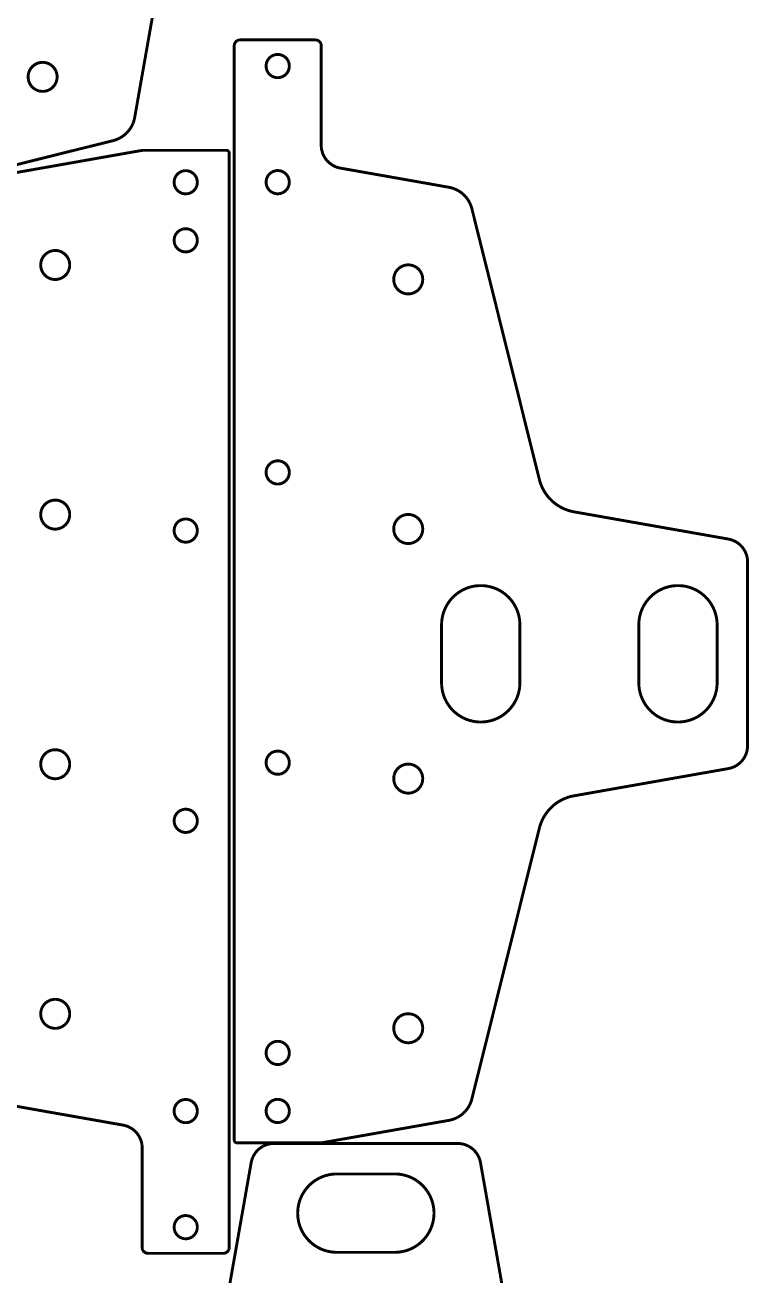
# Model space of a CAD drawing. Extents: x 0 to 1251, y 0 to 2501.
# Drawn here: x 932.8 to 1182.4, y 1010.9 to 1441.6 of the extents above; entities that cross this region are included whole.
import ezdxf

# ---------------------------------------------------------------- set-up
doc = ezdxf.new("R2010")
doc.units = 0
doc.layers.get('0').update_dxf_attribs({"linetype": 'CONTINUOUS'})

msp = doc.modelspace()

# ---------------------------------------------------------------- linework, layer by layer
at = {"color": 0, "const_width": 1}
for points in [[(977.21, 1447.11), (970.618, 1409.72), (970.587, 1409.54), (970.468, 1409.01), (970.267, 1408.33), (970.017, 1407.65), (969.719, 1407), (969.376, 1406.38), (968.989, 1405.76), (968.558, 1405.19), (968.207, 1404.78), (968.085, 1404.64), (967.961, 1404.51), (967.572, 1404.13), (967.026, 1403.67), (966.451, 1403.24), (965.846, 1402.85), (965.215, 1402.5), (964.561, 1402.21), (963.885, 1401.96), (963.365, 1401.81), (963.19, 1401.76), (869.939, 1378.51)], [(1004.95, 1434.44), (1004.95, 1434.5), (1004.96, 1434.65), (1004.99, 1434.85), (1005.04, 1435.04), (1005.1, 1435.22), (1005.19, 1435.4), (1005.29, 1435.56), (1005.4, 1435.72), (1005.53, 1435.86), (1005.68, 1435.99), (1005.83, 1436.1), (1005.99, 1436.21), (1006.17, 1436.29), (1006.35, 1436.35), (1006.54, 1436.4), (1006.74, 1436.43), (1006.9, 1436.44), (1006.95, 1436.44), (1032.95, 1436.44), (1033, 1436.44), (1033.14, 1436.43), (1033.34, 1436.4), (1033.53, 1436.36), (1033.71, 1436.29), (1033.89, 1436.21), (1034.06, 1436.11), (1034.21, 1435.99), (1034.33, 1435.89), (1034.36, 1435.86), (1034.4, 1435.82), (1034.49, 1435.71), (1034.61, 1435.56), (1034.71, 1435.39), (1034.79, 1435.21), (1034.86, 1435.03), (1034.91, 1434.83), (1034.94, 1434.64), (1034.95, 1434.49), (1034.95, 1434.44), (1034.93, 1400.15), (1034.93, 1399.99), (1034.96, 1399.46), (1035.05, 1398.76), (1035.21, 1398.08), (1035.41, 1397.42), (1035.68, 1396.78), (1036, 1396.17), (1036.38, 1395.57), (1036.69, 1395.15), (1036.8, 1395.01), (1036.92, 1394.88), (1037.28, 1394.5), (1037.79, 1394.03), (1038.35, 1393.6), (1038.93, 1393.22), (1039.55, 1392.9), (1040.19, 1392.64), (1040.86, 1392.43), (1041.37, 1392.31), (1041.54, 1392.28), (1078.93, 1385.69), (1079.1, 1385.65), (1079.63, 1385.53), (1080.32, 1385.33), (1081, 1385.08), (1081.65, 1384.79), (1082.28, 1384.44), (1082.89, 1384.06), (1083.46, 1383.63), (1083.88, 1383.27), (1084.01, 1383.15), (1084.14, 1383.03), (1084.52, 1382.64), (1084.99, 1382.09), (1085.42, 1381.52), (1085.8, 1380.91), (1086.15, 1380.28), (1086.44, 1379.63), (1086.69, 1378.95), (1086.85, 1378.43), (1086.89, 1378.26), (1110.14, 1285.01), (1110.18, 1284.87), (1110.28, 1284.48), (1110.44, 1283.96), (1110.62, 1283.45), (1110.82, 1282.95), (1111.03, 1282.45), (1111.26, 1281.97), (1111.51, 1281.49), (1111.77, 1281.02), (1112.05, 1280.56), (1112.35, 1280.11), (1112.67, 1279.68), (1112.99, 1279.25), (1113.34, 1278.83), (1113.7, 1278.43), (1114.08, 1278.04), (1114.37, 1277.76), (1114.47, 1277.66), (1114.57, 1277.57), (1114.87, 1277.3), (1115.29, 1276.95), (1115.71, 1276.62), (1116.15, 1276.31), (1116.6, 1276.01), (1117.06, 1275.73), (1117.53, 1275.46), (1118, 1275.21), (1118.49, 1274.98), (1118.98, 1274.77), (1119.48, 1274.57), (1119.99, 1274.39), (1120.51, 1274.23), (1121.03, 1274.09), (1121.56, 1273.97), (1121.96, 1273.89), (1122.09, 1273.86), (1175.32, 1264.48), (1175.49, 1264.45), (1176.01, 1264.32), (1176.67, 1264.11), (1177.31, 1263.85), (1177.93, 1263.53), (1178.52, 1263.15), (1179.07, 1262.73), (1179.58, 1262.26), (1179.95, 1261.88), (1180.06, 1261.74), (1180.17, 1261.61), (1180.49, 1261.18), (1180.86, 1260.59), (1181.18, 1259.98), (1181.45, 1259.33), (1181.66, 1258.67), (1181.81, 1257.99), (1181.9, 1257.3), (1181.93, 1256.77), (1181.93, 1256.6), (1181.93, 1193.29), (1181.93, 1193.11), (1181.9, 1192.59), (1181.81, 1191.89), (1181.66, 1191.22), (1181.45, 1190.55), (1181.18, 1189.91), (1180.86, 1189.29), (1180.49, 1188.7), (1180.17, 1188.28), (1180.06, 1188.15), (1179.95, 1188.01), (1179.58, 1187.63), (1179.07, 1187.16), (1178.52, 1186.73), (1177.93, 1186.36), (1177.31, 1186.04), (1176.67, 1185.77), (1176.01, 1185.56), (1175.49, 1185.44), (1175.32, 1185.41), (1122.09, 1176.02), (1121.96, 1176), (1121.56, 1175.92), (1121.03, 1175.8), (1120.51, 1175.66), (1119.99, 1175.5), (1119.48, 1175.32), (1118.98, 1175.12), (1118.49, 1174.91), (1118, 1174.68), (1117.53, 1174.43), (1117.06, 1174.16), (1116.6, 1173.88), (1116.15, 1173.58), (1115.71, 1173.27), (1115.29, 1172.93), (1114.87, 1172.59), (1114.57, 1172.32), (1114.47, 1172.22), (1114.37, 1172.13), (1114.08, 1171.84), (1113.7, 1171.45), (1113.34, 1171.05), (1112.99, 1170.64), (1112.67, 1170.21), (1112.35, 1169.77), (1112.05, 1169.32), (1111.77, 1168.87), (1111.51, 1168.4), (1111.26, 1167.92), (1111.03, 1167.43), (1110.82, 1166.94), (1110.62, 1166.43), (1110.44, 1165.92), (1110.28, 1165.41), (1110.18, 1165.01), (1110.14, 1164.88), (1086.89, 1071.63), (1086.85, 1071.45), (1086.69, 1070.93), (1086.44, 1070.26), (1086.15, 1069.6), (1085.8, 1068.97), (1085.42, 1068.37), (1084.99, 1067.79), (1084.52, 1067.25), (1084.14, 1066.86), (1084.01, 1066.73), (1083.88, 1066.61), (1083.46, 1066.26), (1082.89, 1065.83), (1082.28, 1065.44), (1081.65, 1065.1), (1081, 1064.8), (1080.32, 1064.55), (1079.63, 1064.35), (1079.1, 1064.23), (1078.93, 1064.2), (1034.93, 1056.44), (1005.93, 1056.44), (1005.88, 1056.44), (1005.73, 1056.46), (1005.55, 1056.52), (1005.38, 1056.61), (1005.26, 1056.7), (1005.22, 1056.74), (1005.19, 1056.77), (1005.1, 1056.89), (1005.01, 1057.06), (1004.95, 1057.25), (1004.93, 1057.39), (1004.93, 1057.44), (1004.93, 1434.44)], [(929.219, 1390.65), (973.214, 1398.4), (1002.21, 1398.4), (1002.26, 1398.4), (1002.41, 1398.39), (1002.6, 1398.33), (1002.77, 1398.24), (1002.89, 1398.14), (1002.92, 1398.11), (1002.96, 1398.07), (1003.05, 1397.96), (1003.14, 1397.79), (1003.19, 1397.6), (1003.21, 1397.46), (1003.21, 1397.4), (1003.21, 1020.4)], [(1003.2, 1020.4), (1003.2, 1020.35), (1003.19, 1020.2), (1003.16, 1020), (1003.11, 1019.81), (1003.04, 1019.63), (1002.96, 1019.45), (1002.86, 1019.28), (1002.74, 1019.13), (1002.61, 1018.99), (1002.47, 1018.86), (1002.32, 1018.75), (1002.15, 1018.65), (1001.98, 1018.56), (1001.79, 1018.49), (1001.6, 1018.44), (1001.4, 1018.41), (1001.25, 1018.4), (1001.2, 1018.4), (975.197, 1018.4), (975.149, 1018.4), (975, 1018.41), (974.806, 1018.44), (974.615, 1018.49), (974.432, 1018.56), (974.256, 1018.64), (974.087, 1018.74), (973.931, 1018.86), (973.818, 1018.96), (973.783, 1018.99), (973.749, 1019.02), (973.65, 1019.14), (973.533, 1019.29), (973.433, 1019.46), (973.35, 1019.64), (973.285, 1019.82), (973.236, 1020.01), (973.207, 1020.21), (973.197, 1020.36), (973.197, 1020.4), (973.211, 1054.69), (973.212, 1054.86), (973.181, 1055.39), (973.09, 1056.08), (972.939, 1056.76), (972.731, 1057.43), (972.464, 1058.07), (972.143, 1058.68), (971.768, 1059.27), (971.454, 1059.7), (971.342, 1059.83), (971.228, 1059.97), (970.867, 1060.35), (970.351, 1060.82), (969.799, 1061.25), (969.212, 1061.62), (968.596, 1061.94), (967.953, 1062.21), (967.288, 1062.42), (966.774, 1062.54), (966.601, 1062.57), (929.219, 1069.16)], [(1001.4, 996.401), (1010.78, 1049.63), (1010.81, 1049.8), (1010.94, 1050.32), (1011.15, 1050.98), (1011.41, 1051.62), (1011.73, 1052.24), (1012.11, 1052.83), (1012.53, 1053.38), (1013, 1053.89), (1013.38, 1054.26), (1013.52, 1054.37), (1013.65, 1054.48), (1014.08, 1054.8), (1014.67, 1055.17), (1015.28, 1055.49), (1015.93, 1055.76), (1016.59, 1055.97), (1017.27, 1056.12), (1017.96, 1056.21), (1018.49, 1056.24), (1018.66, 1056.24), (1081.97, 1056.24), (1082.15, 1056.24), (1082.67, 1056.21), (1083.37, 1056.12), (1084.05, 1055.97), (1084.71, 1055.76), (1085.35, 1055.49), (1085.97, 1055.17), (1086.56, 1054.8), (1086.98, 1054.48), (1087.11, 1054.37), (1087.25, 1054.26), (1087.63, 1053.89), (1088.1, 1053.38), (1088.53, 1052.83), (1088.9, 1052.24), (1089.22, 1051.62), (1089.49, 1050.98), (1089.7, 1050.32), (1089.82, 1049.8), (1089.85, 1049.63), (1099.24, 996.401)]]:
    msp.add_lwpolyline(points, dxfattribs=at)
for points in [[(1023.93, 1427.44), (1023.93, 1427.35), (1023.91, 1427.03), (1023.85, 1426.64), (1023.75, 1426.25), (1023.62, 1425.89), (1023.45, 1425.54), (1023.25, 1425.21), (1023.02, 1424.9), (1022.76, 1424.61), (1022.48, 1424.36), (1022.17, 1424.13), (1021.84, 1423.93), (1021.49, 1423.76), (1021.12, 1423.63), (1020.74, 1423.53), (1020.34, 1423.46), (1020.03, 1423.44), (1019.93, 1423.44), (1019.83, 1423.44), (1019.52, 1423.46), (1019.12, 1423.53), (1018.74, 1423.63), (1018.37, 1423.76), (1018.02, 1423.93), (1017.69, 1424.13), (1017.39, 1424.36), (1017.1, 1424.61), (1016.84, 1424.9), (1016.61, 1425.21), (1016.41, 1425.54), (1016.24, 1425.89), (1016.11, 1426.25), (1016.01, 1426.64), (1015.95, 1427.03), (1015.93, 1427.35), (1015.93, 1427.44), (1015.93, 1427.54), (1015.95, 1427.85), (1016.01, 1428.25), (1016.11, 1428.64), (1016.24, 1429), (1016.41, 1429.35), (1016.61, 1429.68), (1016.84, 1429.99), (1017.1, 1430.28), (1017.39, 1430.53), (1017.69, 1430.76), (1018.02, 1430.96), (1018.37, 1431.13), (1018.74, 1431.26), (1019.12, 1431.36), (1019.52, 1431.42), (1019.83, 1431.44), (1019.93, 1431.44), (1020.03, 1431.44), (1020.34, 1431.42), (1020.74, 1431.36), (1021.12, 1431.26), (1021.49, 1431.13), (1021.84, 1430.96), (1022.17, 1430.76), (1022.48, 1430.53), (1022.76, 1430.28), (1023.02, 1429.99), (1023.25, 1429.68), (1023.45, 1429.35), (1023.62, 1429), (1023.75, 1428.64), (1023.85, 1428.25), (1023.91, 1427.85), (1023.93, 1427.54), (1023.93, 1427.44)], [(943.876, 1423.72), (943.876, 1423.6), (943.85, 1423.21), (943.775, 1422.71), (943.651, 1422.24), (943.483, 1421.78), (943.272, 1421.33), (943.022, 1420.93), (942.735, 1420.54), (942.411, 1420.18), (942.057, 1419.86), (941.672, 1419.57), (941.26, 1419.32), (940.822, 1419.11), (940.363, 1418.94), (939.883, 1418.82), (939.387, 1418.75), (939.004, 1418.72), (938.876, 1418.72), (938.749, 1418.72), (938.365, 1418.75), (937.868, 1418.82), (937.389, 1418.94), (936.931, 1419.11), (936.493, 1419.32), (936.081, 1419.57), (935.696, 1419.86), (935.34, 1420.18), (935.018, 1420.54), (934.731, 1420.93), (934.479, 1421.33), (934.269, 1421.78), (934.101, 1422.24), (933.978, 1422.71), (933.901, 1423.21), (933.876, 1423.6), (933.876, 1423.72), (933.876, 1423.85), (933.901, 1424.24), (933.978, 1424.72), (934.101, 1425.21), (934.269, 1425.67), (934.479, 1426.1), (934.731, 1426.51), (935.018, 1426.9), (935.34, 1427.25), (935.696, 1427.58), (936.081, 1427.86), (936.493, 1428.11), (936.931, 1428.33), (937.389, 1428.5), (937.868, 1428.63), (938.365, 1428.69), (938.749, 1428.72), (938.876, 1428.72), (939.004, 1428.72), (939.387, 1428.69), (939.883, 1428.63), (940.363, 1428.5), (940.822, 1428.33), (941.26, 1428.11), (941.672, 1427.86), (942.057, 1427.58), (942.411, 1427.25), (942.735, 1426.9), (943.022, 1426.51), (943.272, 1426.1), (943.483, 1425.67), (943.651, 1425.21), (943.775, 1424.72), (943.85, 1424.24), (943.876, 1423.85), (943.876, 1423.72)], [(992.214, 1387.4), (992.214, 1387.3), (992.193, 1386.99), (992.133, 1386.6), (992.035, 1386.21), (991.9, 1385.85), (991.731, 1385.5), (991.531, 1385.17), (991.3, 1384.86), (991.043, 1384.57), (990.758, 1384.32), (990.45, 1384.09), (990.121, 1383.89), (989.771, 1383.72), (989.403, 1383.58), (989.021, 1383.48), (988.624, 1383.43), (988.317, 1383.4), (988.214, 1383.4), (988.111, 1383.4), (987.806, 1383.43), (987.408, 1383.48), (987.025, 1383.58), (986.657, 1383.72), (986.307, 1383.89), (985.978, 1384.09), (985.669, 1384.32), (985.386, 1384.57), (985.128, 1384.86), (984.897, 1385.17), (984.697, 1385.5), (984.528, 1385.85), (984.394, 1386.21), (984.296, 1386.6), (984.235, 1386.99), (984.214, 1387.3), (984.214, 1387.4), (984.214, 1387.51), (984.235, 1387.81), (984.296, 1388.21), (984.394, 1388.59), (984.528, 1388.96), (984.697, 1389.31), (984.897, 1389.64), (985.128, 1389.94), (985.386, 1390.24), (985.669, 1390.49), (985.978, 1390.72), (986.307, 1390.92), (986.657, 1391.08), (987.025, 1391.22), (987.408, 1391.32), (987.806, 1391.39), (988.111, 1391.4), (988.214, 1391.4), (988.317, 1391.4), (988.624, 1391.39), (989.021, 1391.32), (989.403, 1391.22), (989.771, 1391.08), (990.121, 1390.92), (990.45, 1390.72), (990.758, 1390.49), (991.043, 1390.24), (991.3, 1389.94), (991.531, 1389.64), (991.731, 1389.31), (991.9, 1388.96), (992.035, 1388.59), (992.133, 1388.21), (992.193, 1387.81), (992.214, 1387.51), (992.214, 1387.4)], [(1023.93, 1387.44), (1023.93, 1387.34), (1023.91, 1387.03), (1023.85, 1386.64), (1023.75, 1386.25), (1023.62, 1385.89), (1023.45, 1385.54), (1023.25, 1385.21), (1023.02, 1384.9), (1022.76, 1384.62), (1022.48, 1384.36), (1022.17, 1384.13), (1021.84, 1383.93), (1021.49, 1383.76), (1021.12, 1383.62), (1020.74, 1383.52), (1020.34, 1383.46), (1020.03, 1383.44), (1019.93, 1383.44), (1019.83, 1383.44), (1019.52, 1383.46), (1019.12, 1383.52), (1018.74, 1383.62), (1018.37, 1383.76), (1018.02, 1383.93), (1017.69, 1384.13), (1017.39, 1384.36), (1017.1, 1384.62), (1016.84, 1384.9), (1016.61, 1385.21), (1016.41, 1385.54), (1016.24, 1385.89), (1016.11, 1386.25), (1016.01, 1386.64), (1015.95, 1387.03), (1015.93, 1387.34), (1015.93, 1387.44), (1015.93, 1387.55), (1015.95, 1387.85), (1016.01, 1388.25), (1016.11, 1388.63), (1016.24, 1389), (1016.41, 1389.35), (1016.61, 1389.68), (1016.84, 1389.99), (1017.1, 1390.28), (1017.39, 1390.53), (1017.69, 1390.76), (1018.02, 1390.96), (1018.37, 1391.13), (1018.74, 1391.26), (1019.12, 1391.36), (1019.52, 1391.42), (1019.83, 1391.44), (1019.93, 1391.44), (1020.03, 1391.44), (1020.34, 1391.42), (1020.74, 1391.36), (1021.12, 1391.26), (1021.49, 1391.13), (1021.84, 1390.96), (1022.17, 1390.76), (1022.48, 1390.53), (1022.76, 1390.28), (1023.02, 1389.99), (1023.25, 1389.68), (1023.45, 1389.35), (1023.62, 1389), (1023.75, 1388.63), (1023.85, 1388.25), (1023.91, 1387.85), (1023.93, 1387.55), (1023.93, 1387.44)], [(992.214, 1367.4), (992.214, 1367.3), (992.193, 1366.99), (992.133, 1366.6), (992.035, 1366.21), (991.9, 1365.85), (991.731, 1365.5), (991.531, 1365.17), (991.3, 1364.86), (991.043, 1364.57), (990.758, 1364.32), (990.45, 1364.09), (990.121, 1363.89), (989.771, 1363.72), (989.403, 1363.58), (989.021, 1363.48), (988.624, 1363.43), (988.317, 1363.4), (988.214, 1363.4), (988.111, 1363.4), (987.806, 1363.43), (987.408, 1363.48), (987.025, 1363.58), (986.657, 1363.72), (986.307, 1363.89), (985.978, 1364.09), (985.669, 1364.32), (985.386, 1364.57), (985.128, 1364.86), (984.897, 1365.17), (984.697, 1365.5), (984.528, 1365.85), (984.394, 1366.21), (984.296, 1366.6), (984.235, 1366.99), (984.214, 1367.3), (984.214, 1367.4), (984.214, 1367.51), (984.235, 1367.81), (984.296, 1368.21), (984.394, 1368.59), (984.528, 1368.96), (984.697, 1369.31), (984.897, 1369.64), (985.128, 1369.95), (985.386, 1370.23), (985.669, 1370.49), (985.978, 1370.72), (986.307, 1370.92), (986.657, 1371.09), (987.025, 1371.22), (987.408, 1371.32), (987.806, 1371.38), (988.111, 1371.4), (988.214, 1371.4), (988.317, 1371.4), (988.624, 1371.38), (989.021, 1371.32), (989.403, 1371.22), (989.771, 1371.09), (990.121, 1370.92), (990.45, 1370.72), (990.758, 1370.49), (991.043, 1370.23), (991.3, 1369.95), (991.531, 1369.64), (991.731, 1369.31), (991.9, 1368.96), (992.035, 1368.59), (992.133, 1368.21), (992.193, 1367.81), (992.214, 1367.51), (992.214, 1367.4)], [(948.214, 1358.9), (948.214, 1358.78), (948.188, 1358.39), (948.113, 1357.9), (947.989, 1357.42), (947.821, 1356.96), (947.611, 1356.52), (947.36, 1356.11), (947.072, 1355.72), (946.75, 1355.37), (946.394, 1355.05), (946.01, 1354.76), (945.597, 1354.51), (945.16, 1354.3), (944.701, 1354.13), (944.222, 1354.01), (943.725, 1353.93), (943.342, 1353.9), (943.214, 1353.9), (943.086, 1353.9), (942.703, 1353.93), (942.207, 1354.01), (941.728, 1354.13), (941.268, 1354.3), (940.831, 1354.51), (940.418, 1354.76), (940.033, 1355.05), (939.679, 1355.37), (939.356, 1355.72), (939.068, 1356.11), (938.818, 1356.52), (938.607, 1356.96), (938.439, 1357.42), (938.315, 1357.9), (938.24, 1358.39), (938.214, 1358.78), (938.214, 1358.9), (938.214, 1359.03), (938.24, 1359.42), (938.315, 1359.91), (938.439, 1360.39), (938.607, 1360.85), (938.818, 1361.29), (939.068, 1361.7), (939.356, 1362.08), (939.679, 1362.44), (940.033, 1362.76), (940.418, 1363.05), (940.831, 1363.3), (941.268, 1363.51), (941.728, 1363.68), (942.207, 1363.8), (942.703, 1363.88), (943.086, 1363.9), (943.214, 1363.9), (943.342, 1363.9), (943.725, 1363.88), (944.222, 1363.8), (944.701, 1363.68), (945.16, 1363.51), (945.597, 1363.3), (946.01, 1363.05), (946.394, 1362.76), (946.75, 1362.44), (947.072, 1362.08), (947.36, 1361.7), (947.611, 1361.29), (947.821, 1360.85), (947.989, 1360.39), (948.113, 1359.91), (948.188, 1359.42), (948.214, 1359.03), (948.214, 1358.9)], [(1069.93, 1353.94), (1069.93, 1353.82), (1069.9, 1353.43), (1069.83, 1352.94), (1069.71, 1352.46), (1069.54, 1352), (1069.33, 1351.56), (1069.08, 1351.15), (1068.79, 1350.76), (1068.47, 1350.41), (1068.11, 1350.08), (1067.73, 1349.8), (1067.31, 1349.55), (1066.88, 1349.34), (1066.42, 1349.17), (1065.94, 1349.04), (1065.44, 1348.97), (1065.06, 1348.94), (1064.93, 1348.94), (1064.8, 1348.94), (1064.42, 1348.97), (1063.92, 1349.04), (1063.44, 1349.17), (1062.98, 1349.34), (1062.55, 1349.55), (1062.13, 1349.8), (1061.75, 1350.08), (1061.39, 1350.41), (1061.07, 1350.76), (1060.78, 1351.15), (1060.53, 1351.56), (1060.32, 1352), (1060.16, 1352.46), (1060.03, 1352.94), (1059.96, 1353.43), (1059.93, 1353.82), (1059.93, 1353.94), (1059.93, 1354.07), (1059.96, 1354.45), (1060.03, 1354.95), (1060.16, 1355.43), (1060.32, 1355.89), (1060.53, 1356.33), (1060.78, 1356.74), (1061.07, 1357.12), (1061.39, 1357.48), (1061.75, 1357.8), (1062.13, 1358.09), (1062.55, 1358.34), (1062.98, 1358.55), (1063.44, 1358.72), (1063.92, 1358.84), (1064.42, 1358.92), (1064.8, 1358.94), (1064.93, 1358.94), (1065.06, 1358.94), (1065.44, 1358.92), (1065.94, 1358.84), (1066.42, 1358.72), (1066.88, 1358.55), (1067.31, 1358.34), (1067.73, 1358.09), (1068.11, 1357.8), (1068.47, 1357.48), (1068.79, 1357.12), (1069.08, 1356.74), (1069.33, 1356.33), (1069.54, 1355.89), (1069.71, 1355.43), (1069.83, 1354.95), (1069.9, 1354.45), (1069.93, 1354.07), (1069.93, 1353.94)], [(1023.93, 1287.44), (1023.93, 1287.34), (1023.91, 1287.03), (1023.85, 1286.64), (1023.75, 1286.25), (1023.62, 1285.89), (1023.45, 1285.54), (1023.25, 1285.21), (1023.02, 1284.9), (1022.76, 1284.62), (1022.48, 1284.36), (1022.17, 1284.13), (1021.84, 1283.93), (1021.49, 1283.76), (1021.12, 1283.62), (1020.74, 1283.52), (1020.34, 1283.46), (1020.03, 1283.44), (1019.93, 1283.44), (1019.83, 1283.44), (1019.52, 1283.46), (1019.12, 1283.52), (1018.74, 1283.62), (1018.37, 1283.76), (1018.02, 1283.93), (1017.69, 1284.13), (1017.39, 1284.36), (1017.1, 1284.62), (1016.84, 1284.9), (1016.61, 1285.21), (1016.41, 1285.54), (1016.24, 1285.89), (1016.11, 1286.25), (1016.01, 1286.64), (1015.95, 1287.03), (1015.93, 1287.34), (1015.93, 1287.44), (1015.93, 1287.55), (1015.95, 1287.85), (1016.01, 1288.25), (1016.11, 1288.63), (1016.24, 1289), (1016.41, 1289.35), (1016.61, 1289.68), (1016.84, 1289.99), (1017.1, 1290.27), (1017.39, 1290.53), (1017.69, 1290.76), (1018.02, 1290.96), (1018.37, 1291.13), (1018.74, 1291.26), (1019.12, 1291.36), (1019.52, 1291.42), (1019.83, 1291.44), (1019.93, 1291.44), (1020.03, 1291.44), (1020.34, 1291.42), (1020.74, 1291.36), (1021.12, 1291.26), (1021.49, 1291.13), (1021.84, 1290.96), (1022.17, 1290.76), (1022.48, 1290.53), (1022.76, 1290.27), (1023.02, 1289.99), (1023.25, 1289.68), (1023.45, 1289.35), (1023.62, 1289), (1023.75, 1288.63), (1023.85, 1288.25), (1023.91, 1287.85), (1023.93, 1287.55), (1023.93, 1287.44)], [(948.214, 1272.9), (948.214, 1272.78), (948.188, 1272.39), (948.113, 1271.9), (947.989, 1271.42), (947.821, 1270.96), (947.611, 1270.52), (947.36, 1270.11), (947.072, 1269.72), (946.75, 1269.37), (946.394, 1269.05), (946.01, 1268.76), (945.597, 1268.51), (945.16, 1268.3), (944.701, 1268.13), (944.222, 1268.01), (943.725, 1267.93), (943.342, 1267.9), (943.214, 1267.9), (943.086, 1267.9), (942.703, 1267.93), (942.207, 1268.01), (941.728, 1268.13), (941.268, 1268.3), (940.831, 1268.51), (940.418, 1268.76), (940.033, 1269.05), (939.679, 1269.37), (939.356, 1269.72), (939.068, 1270.11), (938.818, 1270.52), (938.607, 1270.96), (938.439, 1271.42), (938.315, 1271.9), (938.24, 1272.39), (938.214, 1272.78), (938.214, 1272.9), (938.214, 1273.03), (938.24, 1273.42), (938.315, 1273.91), (938.439, 1274.39), (938.607, 1274.85), (938.818, 1275.29), (939.068, 1275.7), (939.356, 1276.08), (939.679, 1276.44), (940.033, 1276.76), (940.418, 1277.05), (940.831, 1277.3), (941.268, 1277.51), (941.728, 1277.68), (942.207, 1277.8), (942.703, 1277.88), (943.086, 1277.9), (943.214, 1277.9), (943.342, 1277.9), (943.725, 1277.88), (944.222, 1277.8), (944.701, 1277.68), (945.16, 1277.51), (945.597, 1277.3), (946.01, 1277.05), (946.394, 1276.76), (946.75, 1276.44), (947.072, 1276.08), (947.36, 1275.7), (947.611, 1275.29), (947.821, 1274.85), (947.989, 1274.39), (948.113, 1273.91), (948.188, 1273.42), (948.214, 1273.03), (948.214, 1272.9)], [(992.214, 1267.4), (992.214, 1267.3), (992.193, 1266.99), (992.133, 1266.6), (992.035, 1266.21), (991.9, 1265.85), (991.731, 1265.5), (991.531, 1265.17), (991.3, 1264.86), (991.043, 1264.57), (990.758, 1264.32), (990.45, 1264.09), (990.121, 1263.89), (989.771, 1263.72), (989.403, 1263.58), (989.021, 1263.48), (988.624, 1263.43), (988.317, 1263.4), (988.214, 1263.4), (988.111, 1263.4), (987.806, 1263.43), (987.408, 1263.48), (987.025, 1263.58), (986.657, 1263.72), (986.307, 1263.89), (985.978, 1264.09), (985.669, 1264.32), (985.386, 1264.57), (985.128, 1264.86), (984.897, 1265.17), (984.697, 1265.5), (984.528, 1265.85), (984.394, 1266.21), (984.296, 1266.6), (984.235, 1266.99), (984.214, 1267.3), (984.214, 1267.4), (984.214, 1267.51), (984.235, 1267.81), (984.296, 1268.21), (984.394, 1268.59), (984.528, 1268.96), (984.697, 1269.31), (984.897, 1269.64), (985.128, 1269.95), (985.386, 1270.23), (985.669, 1270.49), (985.978, 1270.72), (986.307, 1270.92), (986.657, 1271.09), (987.025, 1271.22), (987.408, 1271.32), (987.806, 1271.38), (988.111, 1271.4), (988.214, 1271.4), (988.317, 1271.4), (988.624, 1271.38), (989.021, 1271.32), (989.403, 1271.22), (989.771, 1271.09), (990.121, 1270.92), (990.45, 1270.72), (990.758, 1270.49), (991.043, 1270.23), (991.3, 1269.95), (991.531, 1269.64), (991.731, 1269.31), (991.9, 1268.96), (992.035, 1268.59), (992.133, 1268.21), (992.193, 1267.81), (992.214, 1267.51), (992.214, 1267.4)], [(1069.93, 1267.94), (1069.93, 1267.82), (1069.9, 1267.43), (1069.83, 1266.94), (1069.71, 1266.46), (1069.54, 1266), (1069.33, 1265.56), (1069.08, 1265.15), (1068.79, 1264.76), (1068.47, 1264.41), (1068.11, 1264.08), (1067.73, 1263.8), (1067.31, 1263.55), (1066.88, 1263.34), (1066.42, 1263.17), (1065.94, 1263.04), (1065.44, 1262.97), (1065.06, 1262.94), (1064.93, 1262.94), (1064.8, 1262.94), (1064.42, 1262.97), (1063.92, 1263.04), (1063.44, 1263.17), (1062.98, 1263.34), (1062.55, 1263.55), (1062.13, 1263.8), (1061.75, 1264.08), (1061.39, 1264.41), (1061.07, 1264.76), (1060.78, 1265.15), (1060.53, 1265.56), (1060.32, 1266), (1060.16, 1266.46), (1060.03, 1266.94), (1059.96, 1267.43), (1059.93, 1267.82), (1059.93, 1267.94), (1059.93, 1268.07), (1059.96, 1268.45), (1060.03, 1268.95), (1060.16, 1269.43), (1060.32, 1269.89), (1060.53, 1270.33), (1060.78, 1270.74), (1061.07, 1271.12), (1061.39, 1271.48), (1061.75, 1271.8), (1062.13, 1272.09), (1062.55, 1272.34), (1062.98, 1272.55), (1063.44, 1272.72), (1063.92, 1272.84), (1064.42, 1272.92), (1064.8, 1272.94), (1064.93, 1272.94), (1065.06, 1272.94), (1065.44, 1272.92), (1065.94, 1272.84), (1066.42, 1272.72), (1066.88, 1272.55), (1067.31, 1272.34), (1067.73, 1272.09), (1068.11, 1271.8), (1068.47, 1271.48), (1068.79, 1271.12), (1069.08, 1270.74), (1069.33, 1270.33), (1069.54, 1269.89), (1069.71, 1269.43), (1069.83, 1268.95), (1069.9, 1268.45), (1069.93, 1268.07), (1069.93, 1267.94)], [(1076.43, 1214.94), (1076.43, 1214.72), (1076.46, 1214.04), (1076.55, 1213.16), (1076.7, 1212.28), (1076.9, 1211.42), (1077.15, 1210.58), (1077.47, 1209.76), (1077.83, 1208.96), (1078.24, 1208.19), (1078.7, 1207.45), (1079.21, 1206.74), (1079.76, 1206.06), (1080.36, 1205.42), (1081.01, 1204.81), (1081.69, 1204.25), (1082.42, 1203.73), (1082.99, 1203.36), (1083.18, 1203.25), (1083.38, 1203.14), (1083.97, 1202.83), (1084.79, 1202.46), (1085.62, 1202.15), (1086.46, 1201.9), (1087.32, 1201.7), (1088.19, 1201.56), (1089.06, 1201.47), (1089.93, 1201.44), (1090.8, 1201.47), (1091.68, 1201.56), (1092.54, 1201.7), (1093.4, 1201.9), (1094.24, 1202.15), (1095.07, 1202.46), (1095.89, 1202.83), (1096.49, 1203.14), (1096.68, 1203.25), (1096.88, 1203.36), (1097.44, 1203.73), (1098.17, 1204.25), (1098.85, 1204.81), (1099.5, 1205.42), (1100.1, 1206.06), (1100.65, 1206.74), (1101.16, 1207.45), (1101.62, 1208.19), (1102.03, 1208.96), (1102.4, 1209.76), (1102.71, 1210.58), (1102.96, 1211.42), (1103.17, 1212.28), (1103.31, 1213.16), (1103.4, 1214.04), (1103.43, 1214.72), (1103.43, 1214.94), (1103.43, 1234.94), (1103.43, 1235.17), (1103.4, 1235.84), (1103.31, 1236.73), (1103.17, 1237.61), (1102.96, 1238.47), (1102.71, 1239.31), (1102.4, 1240.13), (1102.03, 1240.92), (1101.62, 1241.69), (1101.16, 1242.44), (1100.65, 1243.15), (1100.1, 1243.83), (1099.5, 1244.47), (1098.85, 1245.07), (1098.17, 1245.64), (1097.44, 1246.16), (1096.88, 1246.52), (1096.68, 1246.63), (1096.49, 1246.75), (1095.89, 1247.06), (1095.07, 1247.43), (1094.24, 1247.74), (1093.4, 1247.99), (1092.54, 1248.19), (1091.68, 1248.33), (1090.8, 1248.42), (1089.93, 1248.44), (1089.06, 1248.42), (1088.19, 1248.33), (1087.32, 1248.19), (1086.46, 1247.99), (1085.62, 1247.74), (1084.79, 1247.43), (1083.97, 1247.06), (1083.38, 1246.75), (1083.18, 1246.63), (1082.99, 1246.52), (1082.42, 1246.16), (1081.69, 1245.64), (1081.01, 1245.07), (1080.36, 1244.47), (1079.76, 1243.83), (1079.21, 1243.15), (1078.7, 1242.44), (1078.24, 1241.69), (1077.83, 1240.92), (1077.47, 1240.13), (1077.15, 1239.31), (1076.9, 1238.47), (1076.7, 1237.61), (1076.55, 1236.73), (1076.46, 1235.84), (1076.43, 1235.17), (1076.43, 1234.94), (1076.43, 1214.94)], [(1171.43, 1214.94), (1171.43, 1214.72), (1171.4, 1214.04), (1171.31, 1213.16), (1171.17, 1212.28), (1170.96, 1211.42), (1170.71, 1210.58), (1170.4, 1209.76), (1170.03, 1208.96), (1169.62, 1208.19), (1169.16, 1207.45), (1168.65, 1206.74), (1168.1, 1206.06), (1167.5, 1205.42), (1166.85, 1204.81), (1166.17, 1204.25), (1165.44, 1203.73), (1164.88, 1203.36), (1164.68, 1203.25), (1164.49, 1203.14), (1163.89, 1202.83), (1163.07, 1202.46), (1162.24, 1202.15), (1161.4, 1201.9), (1160.54, 1201.7), (1159.68, 1201.56), (1158.8, 1201.47), (1157.93, 1201.44), (1157.06, 1201.47), (1156.19, 1201.56), (1155.32, 1201.7), (1154.46, 1201.9), (1153.62, 1202.15), (1152.79, 1202.46), (1151.97, 1202.83), (1151.38, 1203.14), (1151.18, 1203.25), (1150.99, 1203.36), (1150.42, 1203.73), (1149.69, 1204.25), (1149.01, 1204.81), (1148.36, 1205.42), (1147.76, 1206.06), (1147.21, 1206.74), (1146.7, 1207.45), (1146.24, 1208.19), (1145.83, 1208.96), (1145.47, 1209.76), (1145.15, 1210.58), (1144.9, 1211.42), (1144.7, 1212.28), (1144.55, 1213.16), (1144.46, 1214.04), (1144.43, 1214.72), (1144.43, 1214.94), (1144.43, 1234.94), (1144.43, 1235.17), (1144.46, 1235.84), (1144.55, 1236.73), (1144.7, 1237.61), (1144.9, 1238.47), (1145.15, 1239.31), (1145.47, 1240.13), (1145.83, 1240.92), (1146.24, 1241.69), (1146.7, 1242.44), (1147.21, 1243.15), (1147.76, 1243.83), (1148.36, 1244.47), (1149.01, 1245.07), (1149.69, 1245.64), (1150.42, 1246.16), (1150.99, 1246.52), (1151.18, 1246.63), (1151.38, 1246.75), (1151.97, 1247.06), (1152.79, 1247.43), (1153.62, 1247.74), (1154.46, 1247.99), (1155.32, 1248.19), (1156.19, 1248.33), (1157.06, 1248.42), (1157.93, 1248.44), (1158.8, 1248.42), (1159.68, 1248.33), (1160.54, 1248.19), (1161.4, 1247.99), (1162.24, 1247.74), (1163.07, 1247.43), (1163.89, 1247.06), (1164.49, 1246.75), (1164.68, 1246.63), (1164.88, 1246.52), (1165.44, 1246.16), (1166.17, 1245.64), (1166.85, 1245.07), (1167.5, 1244.47), (1168.1, 1243.83), (1168.65, 1243.15), (1169.16, 1242.44), (1169.62, 1241.69), (1170.03, 1240.92), (1170.4, 1240.13), (1170.71, 1239.31), (1170.96, 1238.47), (1171.17, 1237.61), (1171.31, 1236.73), (1171.4, 1235.84), (1171.43, 1235.17), (1171.43, 1234.94), (1171.43, 1214.94)], [(948.214, 1186.9), (948.214, 1186.78), (948.188, 1186.39), (948.113, 1185.9), (947.989, 1185.42), (947.821, 1184.96), (947.611, 1184.52), (947.36, 1184.11), (947.072, 1183.72), (946.75, 1183.37), (946.394, 1183.05), (946.01, 1182.76), (945.597, 1182.51), (945.16, 1182.3), (944.701, 1182.13), (944.222, 1182.01), (943.725, 1181.93), (943.342, 1181.9), (943.214, 1181.9), (943.086, 1181.9), (942.703, 1181.93), (942.207, 1182.01), (941.728, 1182.13), (941.268, 1182.3), (940.831, 1182.51), (940.418, 1182.76), (940.033, 1183.05), (939.679, 1183.37), (939.356, 1183.72), (939.068, 1184.11), (938.818, 1184.52), (938.607, 1184.96), (938.439, 1185.42), (938.315, 1185.9), (938.24, 1186.39), (938.214, 1186.78), (938.214, 1186.9), (938.214, 1187.03), (938.24, 1187.42), (938.315, 1187.91), (938.439, 1188.39), (938.607, 1188.85), (938.818, 1189.29), (939.068, 1189.7), (939.356, 1190.08), (939.679, 1190.44), (940.033, 1190.76), (940.418, 1191.05), (940.831, 1191.3), (941.268, 1191.51), (941.728, 1191.68), (942.207, 1191.8), (942.703, 1191.88), (943.086, 1191.9), (943.214, 1191.9), (943.342, 1191.9), (943.725, 1191.88), (944.222, 1191.8), (944.701, 1191.68), (945.16, 1191.51), (945.597, 1191.3), (946.01, 1191.05), (946.394, 1190.76), (946.75, 1190.44), (947.072, 1190.08), (947.36, 1189.7), (947.611, 1189.29), (947.821, 1188.85), (947.989, 1188.39), (948.113, 1187.91), (948.188, 1187.42), (948.214, 1187.03), (948.214, 1186.9)], [(1023.93, 1187.44), (1023.93, 1187.34), (1023.91, 1187.03), (1023.85, 1186.64), (1023.75, 1186.25), (1023.62, 1185.89), (1023.45, 1185.54), (1023.25, 1185.21), (1023.02, 1184.9), (1022.76, 1184.62), (1022.48, 1184.36), (1022.17, 1184.13), (1021.84, 1183.93), (1021.49, 1183.76), (1021.12, 1183.62), (1020.74, 1183.52), (1020.34, 1183.46), (1020.03, 1183.44), (1019.93, 1183.44), (1019.83, 1183.44), (1019.52, 1183.46), (1019.12, 1183.52), (1018.74, 1183.62), (1018.37, 1183.76), (1018.02, 1183.93), (1017.69, 1184.13), (1017.39, 1184.36), (1017.1, 1184.62), (1016.84, 1184.9), (1016.61, 1185.21), (1016.41, 1185.54), (1016.24, 1185.89), (1016.11, 1186.25), (1016.01, 1186.64), (1015.95, 1187.03), (1015.93, 1187.34), (1015.93, 1187.44), (1015.93, 1187.55), (1015.95, 1187.85), (1016.01, 1188.25), (1016.11, 1188.63), (1016.24, 1189), (1016.41, 1189.35), (1016.61, 1189.68), (1016.84, 1189.99), (1017.1, 1190.27), (1017.39, 1190.53), (1017.69, 1190.76), (1018.02, 1190.96), (1018.37, 1191.13), (1018.74, 1191.26), (1019.12, 1191.36), (1019.52, 1191.42), (1019.83, 1191.44), (1019.93, 1191.44), (1020.03, 1191.44), (1020.34, 1191.42), (1020.74, 1191.36), (1021.12, 1191.26), (1021.49, 1191.13), (1021.84, 1190.96), (1022.17, 1190.76), (1022.48, 1190.53), (1022.76, 1190.27), (1023.02, 1189.99), (1023.25, 1189.68), (1023.45, 1189.35), (1023.62, 1189), (1023.75, 1188.63), (1023.85, 1188.25), (1023.91, 1187.85), (1023.93, 1187.55), (1023.93, 1187.44)], [(1069.93, 1181.94), (1069.93, 1181.82), (1069.9, 1181.43), (1069.83, 1180.94), (1069.71, 1180.46), (1069.54, 1180), (1069.33, 1179.56), (1069.08, 1179.15), (1068.79, 1178.76), (1068.47, 1178.41), (1068.11, 1178.08), (1067.73, 1177.8), (1067.31, 1177.55), (1066.88, 1177.34), (1066.42, 1177.17), (1065.94, 1177.04), (1065.44, 1176.97), (1065.06, 1176.94), (1064.93, 1176.94), (1064.8, 1176.94), (1064.42, 1176.97), (1063.92, 1177.04), (1063.44, 1177.17), (1062.98, 1177.34), (1062.55, 1177.55), (1062.13, 1177.8), (1061.75, 1178.08), (1061.39, 1178.41), (1061.07, 1178.76), (1060.78, 1179.15), (1060.53, 1179.56), (1060.32, 1180), (1060.16, 1180.46), (1060.03, 1180.94), (1059.96, 1181.43), (1059.93, 1181.82), (1059.93, 1181.94), (1059.93, 1182.07), (1059.96, 1182.45), (1060.03, 1182.95), (1060.16, 1183.43), (1060.32, 1183.89), (1060.53, 1184.33), (1060.78, 1184.74), (1061.07, 1185.12), (1061.39, 1185.48), (1061.75, 1185.8), (1062.13, 1186.09), (1062.55, 1186.34), (1062.98, 1186.55), (1063.44, 1186.72), (1063.92, 1186.84), (1064.42, 1186.92), (1064.8, 1186.94), (1064.93, 1186.94), (1065.06, 1186.94), (1065.44, 1186.92), (1065.94, 1186.84), (1066.42, 1186.72), (1066.88, 1186.55), (1067.31, 1186.34), (1067.73, 1186.09), (1068.11, 1185.8), (1068.47, 1185.48), (1068.79, 1185.12), (1069.08, 1184.74), (1069.33, 1184.33), (1069.54, 1183.89), (1069.71, 1183.43), (1069.83, 1182.95), (1069.9, 1182.45), (1069.93, 1182.07), (1069.93, 1181.94)], [(992.214, 1167.4), (992.214, 1167.3), (992.193, 1166.99), (992.133, 1166.6), (992.035, 1166.21), (991.9, 1165.85), (991.731, 1165.5), (991.531, 1165.17), (991.3, 1164.86), (991.043, 1164.57), (990.758, 1164.32), (990.45, 1164.09), (990.121, 1163.89), (989.771, 1163.72), (989.403, 1163.58), (989.021, 1163.48), (988.624, 1163.43), (988.317, 1163.4), (988.214, 1163.4), (988.111, 1163.4), (987.806, 1163.43), (987.408, 1163.48), (987.025, 1163.58), (986.657, 1163.72), (986.307, 1163.89), (985.978, 1164.09), (985.669, 1164.32), (985.386, 1164.57), (985.128, 1164.86), (984.897, 1165.17), (984.697, 1165.5), (984.528, 1165.85), (984.394, 1166.21), (984.296, 1166.6), (984.235, 1166.99), (984.214, 1167.3), (984.214, 1167.4), (984.214, 1167.51), (984.235, 1167.81), (984.296, 1168.21), (984.394, 1168.59), (984.528, 1168.96), (984.697, 1169.31), (984.897, 1169.64), (985.128, 1169.95), (985.386, 1170.23), (985.669, 1170.49), (985.978, 1170.72), (986.307, 1170.92), (986.657, 1171.09), (987.025, 1171.22), (987.408, 1171.32), (987.806, 1171.38), (988.111, 1171.4), (988.214, 1171.4), (988.317, 1171.4), (988.624, 1171.38), (989.021, 1171.32), (989.403, 1171.22), (989.771, 1171.09), (990.121, 1170.92), (990.45, 1170.72), (990.758, 1170.49), (991.043, 1170.23), (991.3, 1169.95), (991.531, 1169.64), (991.731, 1169.31), (991.9, 1168.96), (992.035, 1168.59), (992.133, 1168.21), (992.193, 1167.81), (992.214, 1167.51), (992.214, 1167.4)], [(948.214, 1100.9), (948.214, 1100.78), (948.188, 1100.39), (948.113, 1099.9), (947.989, 1099.42), (947.821, 1098.96), (947.611, 1098.52), (947.36, 1098.11), (947.072, 1097.72), (946.75, 1097.37), (946.394, 1097.05), (946.01, 1096.76), (945.597, 1096.51), (945.16, 1096.3), (944.701, 1096.13), (944.222, 1096.01), (943.725, 1095.93), (943.342, 1095.9), (943.214, 1095.9), (943.086, 1095.9), (942.703, 1095.93), (942.207, 1096.01), (941.728, 1096.13), (941.268, 1096.3), (940.831, 1096.51), (940.418, 1096.76), (940.033, 1097.05), (939.679, 1097.37), (939.356, 1097.72), (939.068, 1098.11), (938.818, 1098.52), (938.607, 1098.96), (938.439, 1099.42), (938.315, 1099.9), (938.24, 1100.39), (938.214, 1100.78), (938.214, 1100.9), (938.214, 1101.03), (938.24, 1101.42), (938.315, 1101.91), (938.439, 1102.39), (938.607, 1102.85), (938.818, 1103.29), (939.068, 1103.7), (939.356, 1104.08), (939.679, 1104.44), (940.033, 1104.76), (940.418, 1105.05), (940.831, 1105.3), (941.268, 1105.51), (941.728, 1105.68), (942.207, 1105.8), (942.703, 1105.88), (943.086, 1105.9), (943.214, 1105.9), (943.342, 1105.9), (943.725, 1105.88), (944.222, 1105.8), (944.701, 1105.68), (945.16, 1105.51), (945.597, 1105.3), (946.01, 1105.05), (946.394, 1104.76), (946.75, 1104.44), (947.072, 1104.08), (947.36, 1103.7), (947.611, 1103.29), (947.821, 1102.85), (947.989, 1102.39), (948.113, 1101.91), (948.188, 1101.42), (948.214, 1101.03), (948.214, 1100.9)], [(1069.93, 1095.94), (1069.93, 1095.82), (1069.9, 1095.43), (1069.83, 1094.94), (1069.71, 1094.46), (1069.54, 1094), (1069.33, 1093.56), (1069.08, 1093.15), (1068.79, 1092.76), (1068.47, 1092.41), (1068.11, 1092.08), (1067.73, 1091.8), (1067.31, 1091.55), (1066.88, 1091.34), (1066.42, 1091.17), (1065.94, 1091.04), (1065.44, 1090.97), (1065.06, 1090.94), (1064.93, 1090.94), (1064.8, 1090.94), (1064.42, 1090.97), (1063.92, 1091.04), (1063.44, 1091.17), (1062.98, 1091.34), (1062.55, 1091.55), (1062.13, 1091.8), (1061.75, 1092.08), (1061.39, 1092.41), (1061.07, 1092.76), (1060.78, 1093.15), (1060.53, 1093.56), (1060.32, 1094), (1060.16, 1094.46), (1060.03, 1094.94), (1059.96, 1095.43), (1059.93, 1095.82), (1059.93, 1095.94), (1059.93, 1096.07), (1059.96, 1096.45), (1060.03, 1096.95), (1060.16, 1097.43), (1060.32, 1097.89), (1060.53, 1098.33), (1060.78, 1098.74), (1061.07, 1099.12), (1061.39, 1099.48), (1061.75, 1099.8), (1062.13, 1100.09), (1062.55, 1100.34), (1062.98, 1100.55), (1063.44, 1100.72), (1063.92, 1100.84), (1064.42, 1100.92), (1064.8, 1100.94), (1064.93, 1100.94), (1065.06, 1100.94), (1065.44, 1100.92), (1065.94, 1100.84), (1066.42, 1100.72), (1066.88, 1100.55), (1067.31, 1100.34), (1067.73, 1100.09), (1068.11, 1099.8), (1068.47, 1099.48), (1068.79, 1099.12), (1069.08, 1098.74), (1069.33, 1098.33), (1069.54, 1097.89), (1069.71, 1097.43), (1069.83, 1096.95), (1069.9, 1096.45), (1069.93, 1096.07), (1069.93, 1095.94)], [(1023.93, 1087.44), (1023.93, 1087.34), (1023.91, 1087.03), (1023.85, 1086.64), (1023.75, 1086.25), (1023.62, 1085.89), (1023.45, 1085.54), (1023.25, 1085.21), (1023.02, 1084.9), (1022.76, 1084.62), (1022.48, 1084.36), (1022.17, 1084.13), (1021.84, 1083.93), (1021.49, 1083.76), (1021.12, 1083.62), (1020.74, 1083.52), (1020.34, 1083.46), (1020.03, 1083.44), (1019.93, 1083.44), (1019.83, 1083.44), (1019.52, 1083.46), (1019.12, 1083.52), (1018.74, 1083.62), (1018.37, 1083.76), (1018.02, 1083.93), (1017.69, 1084.13), (1017.39, 1084.36), (1017.1, 1084.62), (1016.84, 1084.9), (1016.61, 1085.21), (1016.41, 1085.54), (1016.24, 1085.89), (1016.11, 1086.25), (1016.01, 1086.64), (1015.95, 1087.03), (1015.93, 1087.34), (1015.93, 1087.44), (1015.93, 1087.55), (1015.95, 1087.85), (1016.01, 1088.25), (1016.11, 1088.63), (1016.24, 1089), (1016.41, 1089.35), (1016.61, 1089.68), (1016.84, 1089.99), (1017.1, 1090.27), (1017.39, 1090.53), (1017.69, 1090.76), (1018.02, 1090.96), (1018.37, 1091.13), (1018.74, 1091.26), (1019.12, 1091.36), (1019.52, 1091.42), (1019.83, 1091.44), (1019.93, 1091.44), (1020.03, 1091.44), (1020.34, 1091.42), (1020.74, 1091.36), (1021.12, 1091.26), (1021.49, 1091.13), (1021.84, 1090.96), (1022.17, 1090.76), (1022.48, 1090.53), (1022.76, 1090.27), (1023.02, 1089.99), (1023.25, 1089.68), (1023.45, 1089.35), (1023.62, 1089), (1023.75, 1088.63), (1023.85, 1088.25), (1023.91, 1087.85), (1023.93, 1087.55), (1023.93, 1087.44)], [(992.214, 1067.4), (992.214, 1067.3), (992.193, 1066.99), (992.133, 1066.6), (992.035, 1066.21), (991.9, 1065.85), (991.731, 1065.5), (991.531, 1065.17), (991.3, 1064.86), (991.043, 1064.57), (990.758, 1064.32), (990.45, 1064.09), (990.121, 1063.89), (989.771, 1063.72), (989.403, 1063.58), (989.021, 1063.48), (988.624, 1063.43), (988.317, 1063.4), (988.214, 1063.4), (988.111, 1063.4), (987.806, 1063.43), (987.408, 1063.48), (987.025, 1063.58), (986.657, 1063.72), (986.307, 1063.89), (985.978, 1064.09), (985.669, 1064.32), (985.386, 1064.57), (985.128, 1064.86), (984.897, 1065.17), (984.697, 1065.5), (984.528, 1065.85), (984.394, 1066.21), (984.296, 1066.6), (984.235, 1066.99), (984.214, 1067.3), (984.214, 1067.4), (984.214, 1067.51), (984.235, 1067.81), (984.296, 1068.21), (984.394, 1068.59), (984.528, 1068.96), (984.697, 1069.31), (984.897, 1069.64), (985.128, 1069.95), (985.386, 1070.23), (985.669, 1070.49), (985.978, 1070.72), (986.307, 1070.92), (986.657, 1071.09), (987.025, 1071.22), (987.408, 1071.32), (987.806, 1071.38), (988.111, 1071.4), (988.214, 1071.4), (988.317, 1071.4), (988.624, 1071.38), (989.021, 1071.32), (989.403, 1071.22), (989.771, 1071.09), (990.121, 1070.92), (990.45, 1070.72), (990.758, 1070.49), (991.043, 1070.23), (991.3, 1069.95), (991.531, 1069.64), (991.731, 1069.31), (991.9, 1068.96), (992.035, 1068.59), (992.133, 1068.21), (992.193, 1067.81), (992.214, 1067.51), (992.214, 1067.4)], [(1023.93, 1067.44), (1023.93, 1067.34), (1023.91, 1067.03), (1023.85, 1066.64), (1023.75, 1066.25), (1023.62, 1065.89), (1023.45, 1065.54), (1023.25, 1065.21), (1023.02, 1064.9), (1022.76, 1064.62), (1022.48, 1064.36), (1022.17, 1064.13), (1021.84, 1063.93), (1021.49, 1063.76), (1021.12, 1063.62), (1020.74, 1063.52), (1020.34, 1063.46), (1020.03, 1063.44), (1019.93, 1063.44), (1019.83, 1063.44), (1019.52, 1063.46), (1019.12, 1063.52), (1018.74, 1063.62), (1018.37, 1063.76), (1018.02, 1063.93), (1017.69, 1064.13), (1017.39, 1064.36), (1017.1, 1064.62), (1016.84, 1064.9), (1016.61, 1065.21), (1016.41, 1065.54), (1016.24, 1065.89), (1016.11, 1066.25), (1016.01, 1066.64), (1015.95, 1067.03), (1015.93, 1067.34), (1015.93, 1067.44), (1015.93, 1067.55), (1015.95, 1067.85), (1016.01, 1068.25), (1016.11, 1068.63), (1016.24, 1069), (1016.41, 1069.35), (1016.61, 1069.68), (1016.84, 1069.99), (1017.1, 1070.27), (1017.39, 1070.53), (1017.69, 1070.76), (1018.02, 1070.96), (1018.37, 1071.13), (1018.74, 1071.26), (1019.12, 1071.36), (1019.52, 1071.42), (1019.83, 1071.44), (1019.93, 1071.44), (1020.03, 1071.44), (1020.34, 1071.42), (1020.74, 1071.36), (1021.12, 1071.26), (1021.49, 1071.13), (1021.84, 1070.96), (1022.17, 1070.76), (1022.48, 1070.53), (1022.76, 1070.27), (1023.02, 1069.99), (1023.25, 1069.68), (1023.45, 1069.35), (1023.62, 1069), (1023.75, 1068.63), (1023.85, 1068.25), (1023.91, 1067.85), (1023.93, 1067.55), (1023.93, 1067.44)], [(1060.32, 1045.74), (1060.54, 1045.74), (1061.22, 1045.71), (1062.11, 1045.62), (1062.98, 1045.48), (1063.84, 1045.27), (1064.68, 1045.02), (1065.5, 1044.71), (1066.3, 1044.34), (1067.07, 1043.93), (1067.81, 1043.47), (1068.52, 1042.96), (1069.2, 1042.41), (1069.84, 1041.81), (1070.45, 1041.16), (1071.01, 1040.48), (1071.53, 1039.75), (1071.9, 1039.18), (1072.01, 1038.99), (1072.12, 1038.8), (1072.43, 1038.2), (1072.8, 1037.38), (1073.11, 1036.55), (1073.37, 1035.71), (1073.56, 1034.85), (1073.7, 1033.98), (1073.79, 1033.11), (1073.82, 1032.24), (1073.79, 1031.37), (1073.7, 1030.5), (1073.56, 1029.63), (1073.37, 1028.77), (1073.11, 1027.93), (1072.8, 1027.1), (1072.43, 1026.28), (1072.12, 1025.68), (1072.01, 1025.49), (1071.9, 1025.3), (1071.53, 1024.73), (1071.01, 1024), (1070.45, 1023.32), (1069.84, 1022.67), (1069.2, 1022.07), (1068.52, 1021.52), (1067.81, 1021.01), (1067.07, 1020.55), (1066.3, 1020.14), (1065.5, 1019.77), (1064.68, 1019.46), (1063.84, 1019.21), (1062.98, 1019.01), (1062.11, 1018.86), (1061.22, 1018.77), (1060.54, 1018.74), (1060.32, 1018.74), (1040.32, 1018.74), (1040.09, 1018.74), (1039.42, 1018.77), (1038.53, 1018.86), (1037.65, 1019.01), (1036.79, 1019.21), (1035.95, 1019.46), (1035.13, 1019.77), (1034.34, 1020.14), (1033.57, 1020.55), (1032.82, 1021.01), (1032.11, 1021.52), (1031.43, 1022.07), (1030.79, 1022.67), (1030.19, 1023.32), (1029.62, 1024), (1029.1, 1024.73), (1028.74, 1025.3), (1028.63, 1025.49), (1028.51, 1025.68), (1028.2, 1026.28), (1027.83, 1027.1), (1027.52, 1027.93), (1027.27, 1028.77), (1027.07, 1029.63), (1026.93, 1030.5), (1026.84, 1031.37), (1026.82, 1032.24), (1026.84, 1033.11), (1026.93, 1033.98), (1027.07, 1034.85), (1027.27, 1035.71), (1027.52, 1036.55), (1027.83, 1037.38), (1028.2, 1038.2), (1028.51, 1038.8), (1028.63, 1038.99), (1028.74, 1039.18), (1029.1, 1039.75), (1029.62, 1040.48), (1030.19, 1041.16), (1030.79, 1041.81), (1031.43, 1042.41), (1032.11, 1042.96), (1032.82, 1043.47), (1033.57, 1043.93), (1034.34, 1044.34), (1035.13, 1044.71), (1035.95, 1045.02), (1036.79, 1045.27), (1037.65, 1045.48), (1038.53, 1045.62), (1039.42, 1045.71), (1040.09, 1045.74), (1040.32, 1045.74), (1060.32, 1045.74)], [(992.214, 1027.4), (992.214, 1027.3), (992.193, 1026.99), (992.133, 1026.6), (992.035, 1026.21), (991.9, 1025.85), (991.731, 1025.5), (991.531, 1025.17), (991.3, 1024.86), (991.043, 1024.57), (990.758, 1024.32), (990.45, 1024.09), (990.121, 1023.89), (989.771, 1023.72), (989.403, 1023.58), (989.021, 1023.48), (988.624, 1023.43), (988.317, 1023.4), (988.214, 1023.4), (988.111, 1023.4), (987.806, 1023.43), (987.408, 1023.48), (987.025, 1023.58), (986.657, 1023.72), (986.307, 1023.89), (985.978, 1024.09), (985.669, 1024.32), (985.386, 1024.57), (985.128, 1024.86), (984.897, 1025.17), (984.697, 1025.5), (984.528, 1025.85), (984.394, 1026.21), (984.296, 1026.6), (984.235, 1026.99), (984.214, 1027.3), (984.214, 1027.4), (984.214, 1027.51), (984.235, 1027.81), (984.296, 1028.21), (984.394, 1028.59), (984.528, 1028.96), (984.697, 1029.31), (984.897, 1029.64), (985.128, 1029.95), (985.386, 1030.23), (985.669, 1030.49), (985.978, 1030.72), (986.307, 1030.92), (986.657, 1031.09), (987.025, 1031.22), (987.408, 1031.32), (987.806, 1031.38), (988.111, 1031.4), (988.214, 1031.4), (988.317, 1031.4), (988.624, 1031.38), (989.021, 1031.32), (989.403, 1031.22), (989.771, 1031.09), (990.121, 1030.92), (990.45, 1030.72), (990.758, 1030.49), (991.043, 1030.23), (991.3, 1029.95), (991.531, 1029.64), (991.731, 1029.31), (991.9, 1028.96), (992.035, 1028.59), (992.133, 1028.21), (992.193, 1027.81), (992.214, 1027.51), (992.214, 1027.4)]]:
    msp.add_lwpolyline(points, close=True, dxfattribs=at)

doc.saveas('drawing.dxf')
